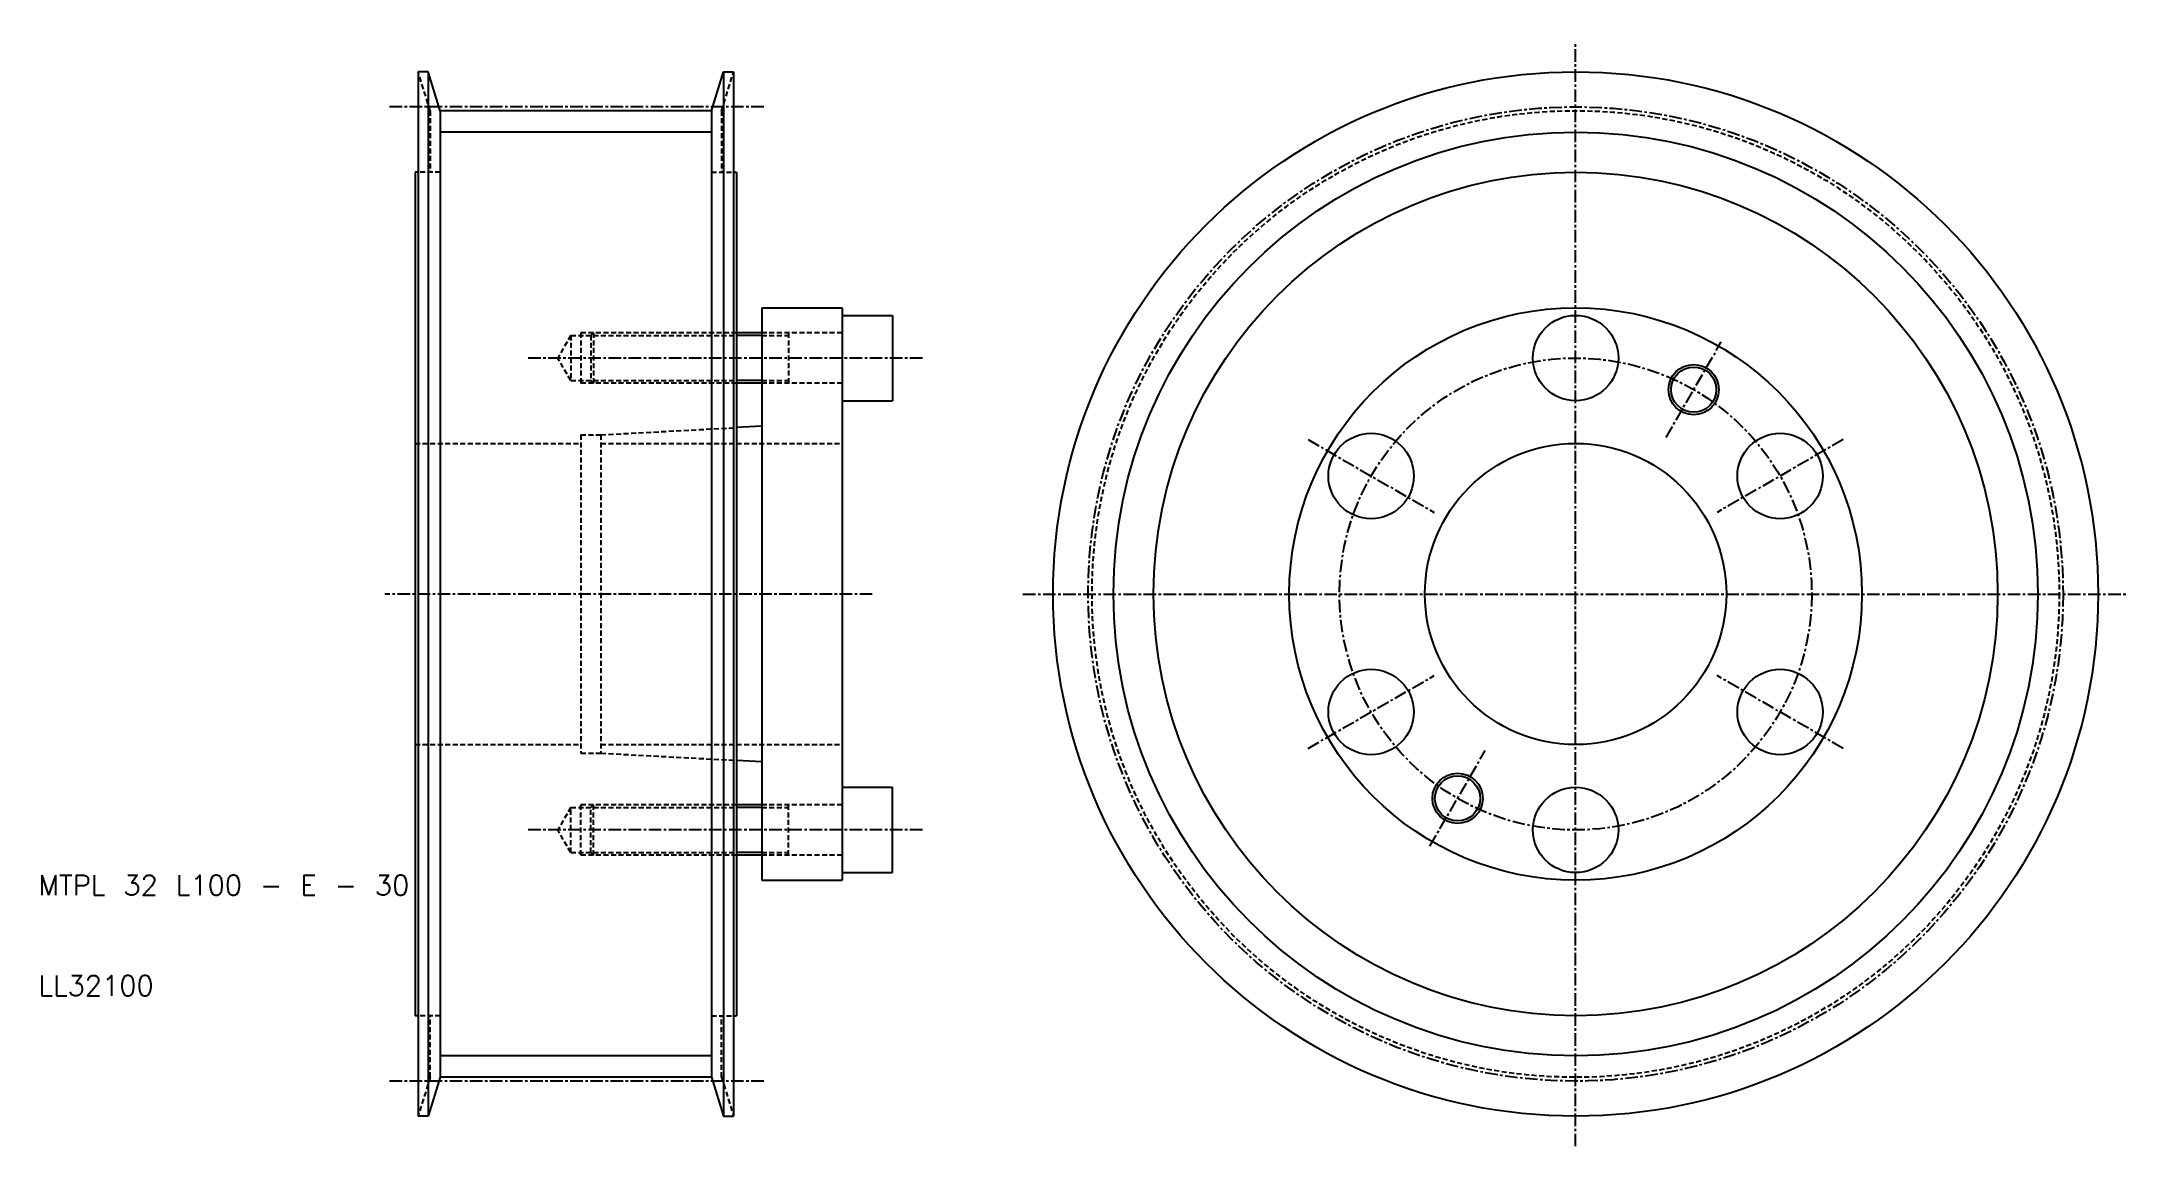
# Model space of a CAD drawing. Extents: x 10 to 218, y -5 to 105.
import ezdxf

# ---------------------------------------------------------------- set-up
doc = ezdxf.new("R2010")
doc.units = 0
doc.linetypes.add('CENTER', pattern=[2, 1.25, -0.25, 0.25, -0.25])
doc.linetypes.add('DASHED', pattern=[0.75, 0.5, -0.25])
doc.layers.get('0').update_dxf_attribs({"linetype": 'CONTINUOUS'})
doc.layers.add('CENTER', color=1, linetype='CENTER')
doc.styles.get("Standard").update_dxf_attribs({"font": 'txt.shx'})

msp = doc.modelspace()

# ---------------------------------------------------------------- linework, layer by layer
at = {"color": 3, "linetype": 'DASHED'}
for p, q in [((49, 98.13), (47.8, 102)), ((78, 98.13), (79.2, 102)), ((49, 98.13), (49, 92)), ((78, 98.13), (78, 92)), ((50, 92), (47.8, 92)), ((77, 92), (79.2, 92)), ((63, 75.75), (61.700962, 73.5)), ((63, 75.75), (79.5, 75.75)), ((63, 75.75), (63, 71.25)), ((79.5, 76), (64, 76)), ((64, 76), (64, 71)), ((65.25, 76), (65, 75.75)), ((65, 75.75), (65, 71.25)), ((65.25, 76), (65.25, 71)), ((90, 76), (82, 76)), ((82, 75.75), (84.666667, 75.75)), ((84.666667, 76), (84.666667, 71)), ((63, 71.25), (61.700962, 73.5)), ((63, 71.25), (79.5, 71.25)), ((79.5, 71), (64, 71)), ((65.25, 71), (65, 71.25)), ((82, 71.25), (84.666667, 71.25)), ((90, 71), (82, 71)), ((66, 65.85), (79.5, 66.567187)), ((47.5, 65), (64, 65)), ((64, 65.85), (64, 34.15)), ((64, 65.85), (66, 65.85)), ((66, 65.85), (66, 34.15)), ((66, 65), (90, 65)), ((47.5, 35), (64, 35)), ((64, 34.15), (66, 34.15)), ((66, 35), (90, 35)), ((66, 34.15), (79.5, 33.432812)), ((63, 28.75), (61.700962, 26.5)), ((63, 28.75), (79.5, 28.75)), ((63, 24.25), (63, 28.75)), ((79.5, 29), (64, 29)), ((64, 24), (64, 29)), ((65.25, 29), (65, 28.75)), ((65, 24.25), (65, 28.75)), ((65.25, 24), (65.25, 29)), ((90, 29), (82, 29)), ((82, 28.75), (84.666667, 28.75)), ((84.666667, 24), (84.666667, 29)), ((63, 24.25), (61.700962, 26.5)), ((63, 24.25), (79.5, 24.25)), ((79.5, 24), (64, 24)), ((65.25, 24), (65, 24.25)), ((82, 24.25), (84.666667, 24.25)), ((90, 24), (82, 24)), ((50, 8), (47.8, 8)), ((49, 1.87), (49, 8)), ((77, 8), (79.2, 8)), ((78, 1.87), (78, 8)), ((49, 1.87), (47.8, -2)), ((78, 1.87), (79.2, -2))]:
    msp.add_line(p, q, dxfattribs=at)
at = {"color": 7, "linetype": 'CONTINUOUS'}
for p, q in [((47.8, 102), (47.8, -2)), ((48.8, 102), (47.8, 102)), ((48.8, 102), (48.8, -2)), ((50, 98.13), (48.8, 102)), ((77, 98.13), (78.2, 102)), ((78.2, 102), (79.2, 102)), ((78.2, 102), (78.2, -2)), ((79.2, 102), (79.2, -2)), ((77, 98.13), (50, 98.13)), ((50, 98.13), (50, 1.87)), ((77, 98.13), (77, 1.87)), ((47.5, 92), (47.5, 8)), ((47.8, 92), (47.5, 92)), ((79.2, 92), (79.5, 92)), ((79.5, 92), (79.5, 8)), ((82, 78.5), (82, 21.5)), ((82, 78.5), (90, 78.5)), ((90, 78.5), (90, 21.5)), ((90, 77.75), (95, 77.75)), ((95, 77.75), (95, 69.25)), ((82, 76), (79.5, 76)), ((82, 71), (79.5, 71)), ((90, 69.25), (95, 69.25)), ((90, 69.25), (95, 69.25)), ((82, 66.7), (79.5, 66.567187)), ((82, 33.3), (79.5, 33.432812)), ((90, 30.75), (95, 30.75)), ((90, 30.75), (95, 30.75)), ((95, 22.25), (95, 30.75)), ((82, 29), (79.5, 29)), ((82, 24), (79.5, 24)), ((82, 21.5), (90, 21.5)), ((90, 22.25), (95, 22.25)), ((47.8, 8), (47.5, 8)), ((79.2, 8), (79.5, 8)), ((50, 1.87), (48.8, -2)), ((77, 1.87), (50, 1.87)), ((77, 1.87), (78.2, -2)), ((48.8, -2), (47.8, -2)), ((78.2, -2), (79.2, -2))]:
    msp.add_line(p, q, dxfattribs=at)
at = {"color": 3, "linetype": 'CONTINUOUS'}
for p, q in [((77, 96), (50, 96)), ((82, 75.75), (79.5, 75.75)), ((82, 71.25), (79.5, 71.25)), ((82, 28.75), (79.5, 28.75)), ((82, 24.25), (79.5, 24.25)), ((77, 4), (50, 4))]:
    msp.add_line(p, q, dxfattribs=at)
at = {"color": 7, "linetype": 'CONTINUOUS'}
for centre, radius in [((163, 50), 52), ((163, 50), 42), ((163, 50), 28.5), ((163, 50), 28.5), ((163, 73.5), 4.25), ((174.75, 70.351597), 2.25), ((142.648403, 61.75), 4.25), ((163, 50), 15), ((183.351597, 61.75), 4.25), ((142.648403, 38.25), 4.25), ((183.351597, 38.25), 4.25), ((151.25, 29.648403), 2.25), ((163, 26.5), 4.25)]:
    msp.add_circle(centre, radius, dxfattribs=at)
at = {"color": 3, "linetype": 'DASHED'}
msp.add_circle((163, 50), 48.13, dxfattribs=at)
at = {"color": 3, "linetype": 'CONTINUOUS'}
for centre, radius in [((163, 50), 46), ((174.75, 70.351597), 2.5), ((151.25, 29.648403), 2.5)]:
    msp.add_circle(centre, radius, dxfattribs=at)
at = {"layer": 'CENTER', "color": 1, "linetype": 'CENTER'}
for p, q in [((163, -5), (163, 105)), ((82.2, 98.51), (44.8, 98.51)), ((172, 65.588457), (177.5, 75.114737)), ((98, 73.5), (58.700962, 73.5)), ((136.369719, 65.375), (148.927087, 58.125)), ((189.630281, 65.375), (177.072913, 58.125)), ((93, 50), (44.5, 50)), ((108, 50), (218, 50)), ((136.369719, 34.625), (148.927087, 41.875)), ((189.630281, 34.625), (177.072913, 41.875)), ((148.5, 24.885263), (154, 34.411543)), ((98, 26.5), (58.700962, 26.5)), ((82.2, 1.49), (44.8, 1.49))]:
    msp.add_line(p, q, dxfattribs=at)
for radius in [48.51, 23.5]:
    msp.add_circle((163, 50), radius, dxfattribs=at)

# ---------------------------------------------------------------- texts
at = {"color": 7, "linetype": 'CONTINUOUS'}
for s, p in [('MTPL 32 L100 - E - 30', (10, 20)), ('LL32100', (10, 10))]:
    msp.add_text(s, height=2, dxfattribs=at).set_placement(p)

doc.saveas('drawing.dxf')
